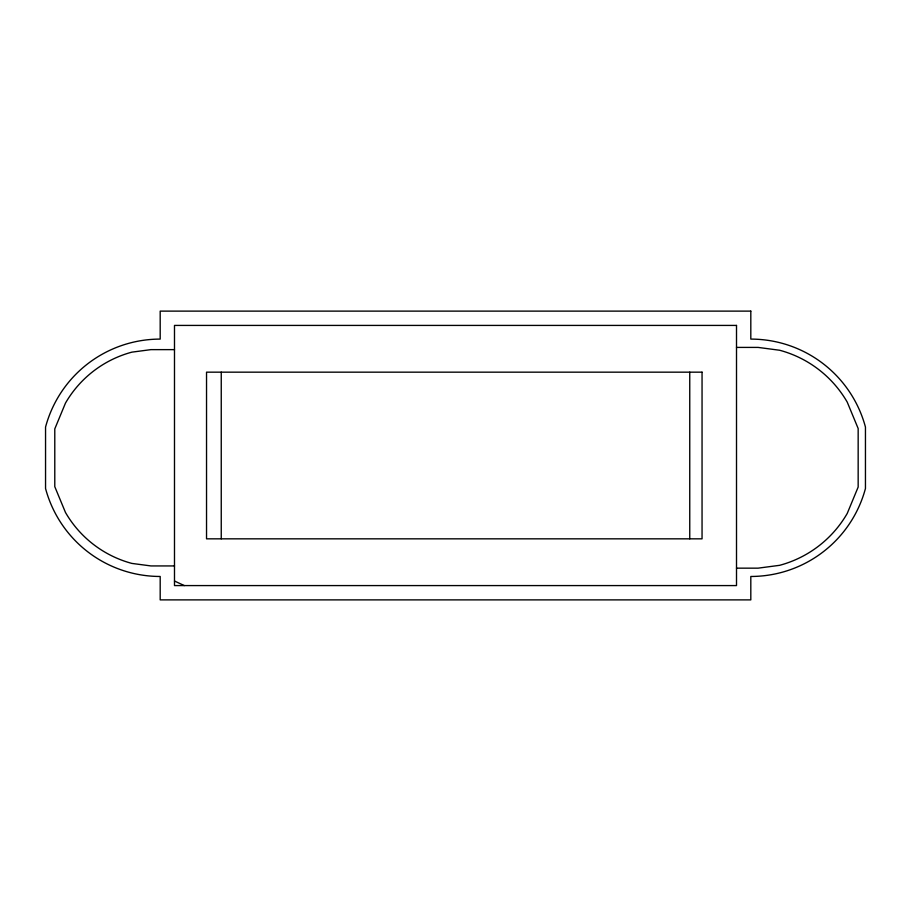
<?xml version="1.0" encoding="UTF-8"?>
<svg xmlns="http://www.w3.org/2000/svg" width="911" height="911" viewBox="0 0 911 911"><rect width="100%" height="100%" fill="white"/><g stroke="black" fill="none" stroke-linecap="round" stroke-linejoin="round"><path stroke-width="1.37" d="M736.509 347.41L758.1 347.41L779.622 350.245A111.336 111.336 0 0 1 847.23 402.115L858.162 428.512L858.162 487.055L847.23 513.451A111.336 111.336 0 0 1 779.622 565.321L758.1 568.157L736.509 568.157M174.491 349.63L150.953 349.63L131.89 352.147A109.366 109.366 0 0 0 65.478 403.095L54.785 428.899L54.785 486.668L65.478 512.472A109.366 109.366 0 0 0 131.89 563.419L150.953 565.936L174.491 565.936M174.491 581.024L184.307 585.579M689.752 372.166L689.752 538.834M221.248 372.166L221.248 538.834M750.812 311.118L160.188 311.118L160.188 339.097A118.681 118.681 0 0 0 45.55 427.065L45.55 488.501A118.681 118.681 0 0 0 160.188 576.469L160.188 599.882L750.812 599.882L750.812 576.469A118.681 118.681 0 0 0 865.45 488.501L865.45 427.065A118.681 118.681 0 0 0 750.812 339.097L750.812 311.118M736.509 325.421L174.491 325.421L174.491 585.579L736.509 585.579L736.509 325.421M702.051 372.166L206.535 372.166L206.535 538.834L702.051 538.834L702.051 372.166"/></g></svg>
